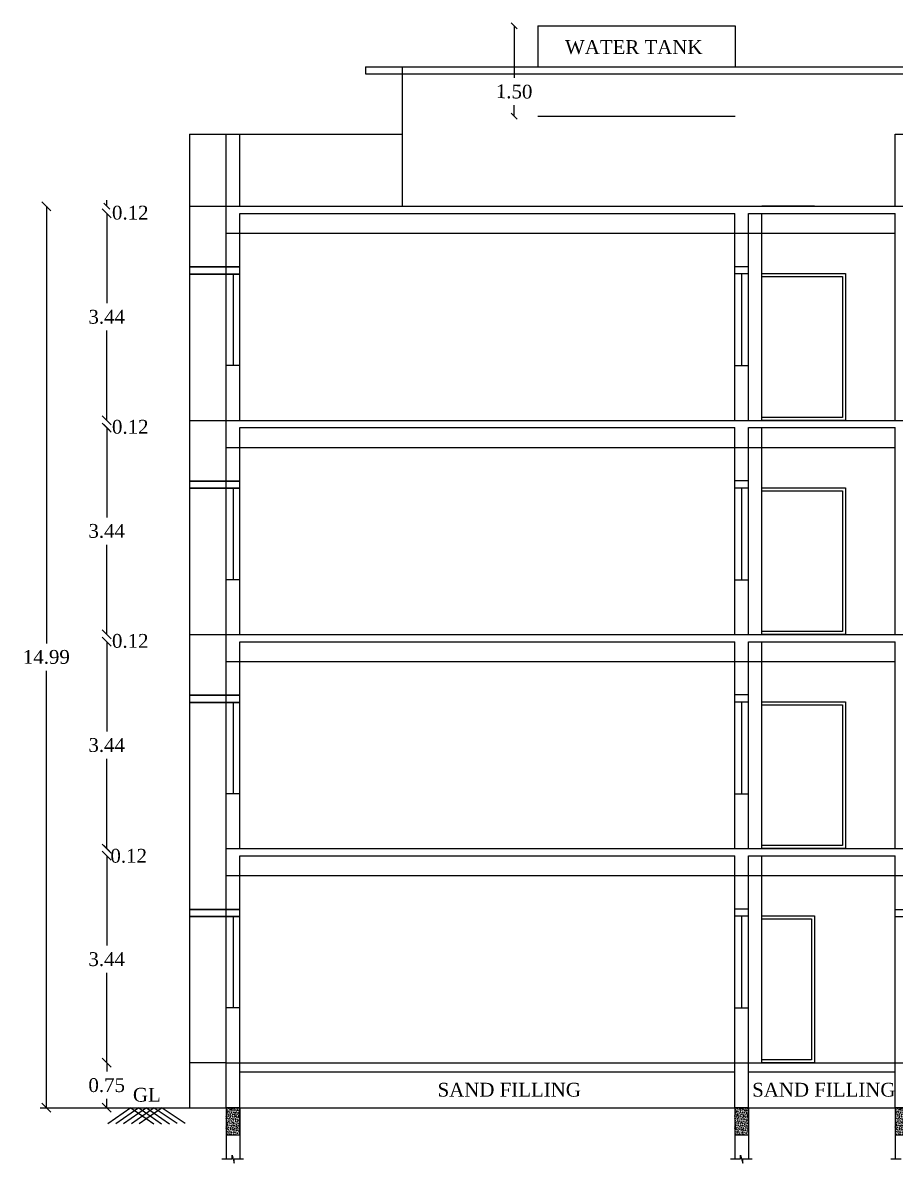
# Model space of a CAD drawing. Header units: metres. Extents: x -53 to 471, y -924 to -843.
# Drawn here: x 388.45 to 402.96, y -885.17 to -866.21 of the extents above; entities that cross this region are included whole.
import ezdxf

# ---------------------------------------------------------------- set-up
doc = ezdxf.new("R2010")
doc.units = ezdxf.units.M
doc.header["$MEASUREMENT"] = 0
doc.header["$PDMODE"] = 3
doc.layers.get('DEFPOINTS').update_dxf_attribs({"lineweight": 5})
for name, color, linetype in [('BLK_1_FLR_0_REGULAR_ROOM_1', 117, 'Continuous'), ('BLK_1_FLR_1_REGULAR_ROOM_1', 3, 'Continuous'), ('BLK_1_HT_OF_BLDG', 5, 'Continuous'), ('BLK_1_PLINTH_HEIGHT', 7, 'Continuous'), ('BLK_1_ROOF_WATER_TANK_HT', 235, 'Continuous')]:
    doc.layers.add(name, color=color, linetype=linetype)
doc.styles.add('Isa-', font='times.ttf')
doc.styles.add('STYLE2', font='times.ttf')
doc.dimstyles.new('Copy of ISO-25', dxfattribs={"dimscale": 0, "dimtxt": 0.23, "dimasz": 0.1, "dimexe": 1.25, "dimexo": 0.625, "dimgap": 0.11, "dimtad": 0, "dimtih": 1, "dimtoh": 1, "dimzin": 1, "dimdsep": 46, "dimtxsty": 'STYLE2', "dimblk": 'OBLIQUE', "dimcen": 0, "dimse1": 1, "dimse2": 1, "dimclrd": 1, "dimclrt": 3, "dimadec": 0, "dimazin": 2, "dimtfac": 1, "dimtix": 1, "dimtofl": 0, "dimtmove": 0, "dimatfit": 3, "dimfxl": 0, "dimtolj": 1, "dimarcsym": 0})
doc.dimstyles.new('ISO-25', dxfattribs={"dimscale": 0, "dimtxt": 0.23, "dimasz": 0.15, "dimexe": 1.25, "dimexo": 0.625, "dimgap": 0.11, "dimtad": 0, "dimtih": 1, "dimtoh": 1, "dimzin": 1, "dimdsep": 46, "dimtxsty": 'STYLE2', "dimblk": 'OBLIQUE', "dimcen": 0, "dimse1": 1, "dimse2": 1, "dimclrd": 1, "dimclrt": 3, "dimadec": 0, "dimazin": 2, "dimtfac": 1, "dimtix": 1, "dimtofl": 0, "dimtmove": 0, "dimatfit": 3, "dimfxl": 0, "dimtolj": 1, "dimarcsym": 0})

# ---------------------------------------------------------------- blocks, each defined once
blk = doc.blocks.new('_Oblique')
at = {"color": 0, "linetype": 'ByBlock', "lineweight": -2}
blk.add_line((-0.5, -0.5), (0.5, 0.5), dxfattribs=at)
blk = doc.blocks.new('*D241')
at = {"layer": 'BLK_1_PLINTH_HEIGHT', "color": 7, "lineweight": -2}
for p, q in [((389.845, -883.497), (389.845, -883.645)), ((389.845, -884.247), (389.845, -884.099))]:
    blk.add_line(p, q, dxfattribs=at)
at = {"layer": 'DEFPOINTS', "color": 0}
for p in [(389.845, -883.497), (391.832, -883.497), (391.832, -884.247)]:
    blk.add_point(p, dxfattribs=at)
at = {"layer": 'BLK_1_PLINTH_HEIGHT', "color": 7, "lineweight": -2, "xscale": 0.15, "yscale": 0.15, "zscale": 0.15}
for p, rotation in [((389.845, -883.497), 90), ((389.845, -884.247), 270)]:
    blk.add_blockref('_Oblique', p, dxfattribs=dict(at, rotation=rotation))
at = {"layer": 'BLK_1_PLINTH_HEIGHT', "color": 7, "insert": (389.845, -883.872), "char_height": 0.23, "attachment_point": 5, "style": 'STYLE2'}
blk.add_mtext('\\A1;0.75', dxfattribs=at)
blk = doc.blocks.new('*D505')
at = {"layer": 'BLK_1_FLR_0_REGULAR_ROOM_1', "color": 3, "lineweight": -2}
for p, q in [((389.845, -880.057), (389.845, -881.55)), ((389.845, -883.497), (389.845, -882.004))]:
    blk.add_line(p, q, dxfattribs=at)
at = {"layer": 'DEFPOINTS', "color": 0}
for p in [(389.845, -880.057), (392.062, -880.057), (391.832, -883.497)]:
    blk.add_point(p, dxfattribs=at)
at = {"layer": 'BLK_1_FLR_0_REGULAR_ROOM_1', "color": 3, "lineweight": -2, "xscale": 0.15, "yscale": 0.15, "zscale": 0.15}
for p, rotation in [((389.845, -880.057), 90), ((389.845, -883.497), 270)]:
    blk.add_blockref('_Oblique', p, dxfattribs=dict(at, rotation=rotation))
at = {"layer": 'BLK_1_FLR_0_REGULAR_ROOM_1', "color": 3, "insert": (389.845, -881.777), "char_height": 0.23, "attachment_point": 5, "style": 'STYLE2'}
blk.add_mtext('\\A1;3.44', dxfattribs=at)
blk = doc.blocks.new('*D242')
at = {"layer": 'BLK_1_FLR_1_REGULAR_ROOM_1', "color": 3, "lineweight": -2}
for p, q in [((389.845, -876.497), (389.845, -877.99)), ((389.845, -879.937), (389.845, -878.444))]:
    blk.add_line(p, q, dxfattribs=at)
at = {"layer": 'DEFPOINTS', "color": 0}
for p in [(389.845, -876.497), (392.062, -876.497), (391.832, -879.937)]:
    blk.add_point(p, dxfattribs=at)
at = {"layer": 'BLK_1_FLR_1_REGULAR_ROOM_1', "color": 3, "lineweight": -2, "xscale": 0.15, "yscale": 0.15, "zscale": 0.15}
for p, rotation in [((389.845, -876.497), 90), ((389.845, -879.937), 270)]:
    blk.add_blockref('_Oblique', p, dxfattribs=dict(at, rotation=rotation))
at = {"layer": 'BLK_1_FLR_1_REGULAR_ROOM_1', "color": 3, "insert": (389.845, -878.217), "char_height": 0.23, "attachment_point": 5, "style": 'STYLE2'}
blk.add_mtext('\\A1;3.44', dxfattribs=at)
blk = doc.blocks.new('*D506')
at = {"color": 1, "lineweight": -2}
for p, q in [((389.845, -879.937), (389.845, -879.837)), ((389.845, -880.057), (389.845, -880.157))]:
    blk.add_line(p, q, dxfattribs=at)
at = {"layer": 'DEFPOINTS', "color": 0}
for p in [(389.845, -879.937), (392.062, -879.937), (392.062, -880.057)]:
    blk.add_point(p, dxfattribs=at)
at = {"color": 1, "lineweight": -2, "xscale": 0.1, "yscale": 0.1, "zscale": 0.1}
for p, rotation in [((389.845, -879.937), 270), ((389.845, -880.057), 90)]:
    blk.add_blockref('_Oblique', p, dxfattribs=dict(at, rotation=rotation))
at = {"color": 3, "lineweight": -3, "insert": (390.211, -880.059), "char_height": 0.23, "attachment_point": 5, "style": 'STYLE2'}
blk.add_mtext('\\A1;0.12', dxfattribs=at)
blk = doc.blocks.new('*D507')
at = {"color": 1, "lineweight": -2}
for p, q in [((389.845, -876.377), (389.845, -876.277)), ((389.845, -876.497), (389.845, -876.597))]:
    blk.add_line(p, q, dxfattribs=at)
at = {"layer": 'DEFPOINTS', "color": 0}
for p in [(389.845, -876.377), (392.062, -876.377), (392.062, -876.497)]:
    blk.add_point(p, dxfattribs=at)
at = {"color": 1, "lineweight": -2, "xscale": 0.1, "yscale": 0.1, "zscale": 0.1}
for p, rotation in [((389.845, -876.377), 270), ((389.845, -876.497), 90)]:
    blk.add_blockref('_Oblique', p, dxfattribs=dict(at, rotation=rotation))
at = {"color": 3, "lineweight": -3, "insert": (390.237, -876.486), "char_height": 0.23, "attachment_point": 5, "style": 'STYLE2'}
blk.add_mtext('\\A1;0.12', dxfattribs=at)
blk = doc.blocks.new('*D752')
at = {"layer": 'BLK_1_FLR_0_REGULAR_ROOM_1', "color": 3, "lineweight": -2}
for p, q in [((389.845, -872.937), (389.845, -874.43)), ((389.845, -876.377), (389.845, -874.884))]:
    blk.add_line(p, q, dxfattribs=at)
at = {"layer": 'DEFPOINTS', "color": 0}
for p in [(389.845, -872.937), (392.062, -872.937), (391.832, -876.377)]:
    blk.add_point(p, dxfattribs=at)
at = {"layer": 'BLK_1_FLR_0_REGULAR_ROOM_1', "color": 3, "lineweight": -2, "xscale": 0.15, "yscale": 0.15, "zscale": 0.15}
for p, rotation in [((389.845, -872.937), 90), ((389.845, -876.377), 270)]:
    blk.add_blockref('_Oblique', p, dxfattribs=dict(at, rotation=rotation))
at = {"layer": 'BLK_1_FLR_0_REGULAR_ROOM_1', "color": 3, "insert": (389.845, -874.657), "char_height": 0.23, "attachment_point": 5, "style": 'STYLE2'}
blk.add_mtext('\\A1;3.44', dxfattribs=at)
blk = doc.blocks.new('*D753')
at = {"color": 1, "lineweight": -2}
for p, q in [((389.845, -872.817), (389.845, -872.717)), ((389.845, -872.937), (389.845, -873.037))]:
    blk.add_line(p, q, dxfattribs=at)
at = {"layer": 'DEFPOINTS', "color": 0}
for p in [(389.845, -872.817), (392.062, -872.817), (392.062, -872.937)]:
    blk.add_point(p, dxfattribs=at)
at = {"color": 1, "lineweight": -2, "xscale": 0.1, "yscale": 0.1, "zscale": 0.1}
for p, rotation in [((389.845, -872.817), 270), ((389.845, -872.937), 90)]:
    blk.add_blockref('_Oblique', p, dxfattribs=dict(at, rotation=rotation))
at = {"color": 3, "lineweight": -3, "insert": (390.237, -872.926), "char_height": 0.23, "attachment_point": 5, "style": 'STYLE2'}
blk.add_mtext('\\A1;0.12', dxfattribs=at)
blk = doc.blocks.new('*D754')
at = {"layer": 'BLK_1_FLR_0_REGULAR_ROOM_1', "color": 3, "lineweight": -2}
for p, q in [((389.845, -869.377), (389.845, -870.87)), ((389.845, -872.817), (389.845, -871.324))]:
    blk.add_line(p, q, dxfattribs=at)
at = {"layer": 'DEFPOINTS', "color": 0}
for p in [(389.845, -869.377), (392.062, -869.377), (391.832, -872.817)]:
    blk.add_point(p, dxfattribs=at)
at = {"layer": 'BLK_1_FLR_0_REGULAR_ROOM_1', "color": 3, "lineweight": -2, "xscale": 0.15, "yscale": 0.15, "zscale": 0.15}
for p, rotation in [((389.845, -869.377), 90), ((389.845, -872.817), 270)]:
    blk.add_blockref('_Oblique', p, dxfattribs=dict(at, rotation=rotation))
at = {"layer": 'BLK_1_FLR_0_REGULAR_ROOM_1', "color": 3, "insert": (389.845, -871.097), "char_height": 0.23, "attachment_point": 5, "style": 'STYLE2'}
blk.add_mtext('\\A1;3.44', dxfattribs=at)
blk = doc.blocks.new('*D755')
at = {"color": 1, "lineweight": -2}
for p, q in [((389.845, -869.257), (389.845, -869.157)), ((389.845, -869.377), (389.845, -869.477))]:
    blk.add_line(p, q, dxfattribs=at)
at = {"layer": 'DEFPOINTS', "color": 0}
for p in [(389.845, -869.257), (392.062, -869.257), (392.062, -869.377)]:
    blk.add_point(p, dxfattribs=at)
at = {"color": 1, "lineweight": -2, "xscale": 0.1, "yscale": 0.1, "zscale": 0.1}
for p, rotation in [((389.845, -869.257), 270), ((389.845, -869.377), 90)]:
    blk.add_blockref('_Oblique', p, dxfattribs=dict(at, rotation=rotation))
at = {"color": 3, "lineweight": -3, "insert": (390.237, -869.366), "char_height": 0.23, "attachment_point": 5, "style": 'STYLE2'}
blk.add_mtext('\\A1;0.12', dxfattribs=at)
blk = doc.blocks.new('*D756')
at = {"layer": 'BLK_1_HT_OF_BLDG', "color": 5, "lineweight": -2}
for p, q in [((388.841, -869.257), (388.841, -876.525)), ((388.841, -884.247), (388.841, -876.979))]:
    blk.add_line(p, q, dxfattribs=at)
at = {"layer": 'DEFPOINTS', "color": 0}
for p in [(391.222, -869.257), (388.841, -884.247), (391.222, -884.247)]:
    blk.add_point(p, dxfattribs=at)
at = {"layer": 'BLK_1_HT_OF_BLDG', "color": 5, "lineweight": -2, "xscale": 0.15, "yscale": 0.15, "zscale": 0.15}
for p, rotation in [((388.841, -869.257), 90), ((388.841, -884.247), 270)]:
    blk.add_blockref('_Oblique', p, dxfattribs=dict(at, rotation=rotation))
at = {"layer": 'BLK_1_HT_OF_BLDG', "color": 5, "insert": (388.841, -876.752), "char_height": 0.23, "attachment_point": 5, "style": 'STYLE2'}
blk.add_mtext('\\A1;14.99', dxfattribs=at)
blk = doc.blocks.new('*D860')
at = {"layer": 'BLK_1_ROOF_WATER_TANK_HT', "color": 1, "lineweight": -2}
for p, q in [((396.623, -866.257), (396.623, -867.124)), ((396.623, -867.757), (396.623, -867.579))]:
    blk.add_line(p, q, dxfattribs=at)
at = {"layer": 'DEFPOINTS', "color": 0}
for p in [(397.017, -866.257), (396.623, -867.757), (397.017, -867.757)]:
    blk.add_point(p, dxfattribs=at)
at = {"layer": 'BLK_1_ROOF_WATER_TANK_HT', "color": 1, "lineweight": -2, "xscale": 0.1, "yscale": 0.1, "zscale": 0.1}
for p, rotation in [((396.623, -866.257), 90), ((396.623, -867.757), 270)]:
    blk.add_blockref('_Oblique', p, dxfattribs=dict(at, rotation=rotation))
at = {"layer": 'BLK_1_ROOF_WATER_TANK_HT', "color": 3, "lineweight": -3, "insert": (396.623, -867.351), "char_height": 0.23, "attachment_point": 5, "rotation": 359, "style": 'STYLE2'}
blk.add_mtext('\\A1;1.50', dxfattribs=at)

msp = doc.modelspace()

# ---------------------------------------------------------------- hatches: boundary and pattern name
at = {"lineweight": -3}
h = msp.add_hatch(dxfattribs=at)
h.set_pattern_fill('AR-CONC', scale=0.005, style=0)
h.set_pattern_definition([(50, (-9255.48468, -955.316533), (0.03586300913, -0.00313760675), [0.00375, -0.04125]), (355, (-9255.48468, -955.316533), (-0.00693756668, 0.03760960669), [0.003, -0.033]), (100.4514, (-9255.48169, -955.316794), (0.02892546909, 0.0344719771), [0.0031870095, -0.0350571056]), (46.1842, (-9255.48468, -955.306533), (0.05336205243, -0.00827595072), [0.005625, -0.061875]), (96.6356, (-9255.480233, -955.30722), (0.04673313528, 0.04870589355), [0.0047805144, -0.05258565]), (351.1842, (-9255.48468, -955.30653), (0.04673309726, 0.04870593005), [0.0045, -0.0495]), (21, (-9255.47968, -955.309033), (0.02984535261, -0.02013094453), [0.00375, -0.04125]), (326, (-9255.47968, -955.309033), (0.0121657666, 0.03625750225), [0.003, -0.033]), (71.4514, (-9255.477193, -955.31071), (0.04201113143, 0.01612652484), [0.0031870095, -0.0350571056]), (37.5, (-9255.48468, -955.316533), (0.000607992766, 0.016644692692), [0, -0.0326, 0, -0.0335, 0, -0.033125]), (7.5, (-9255.48468, -955.316533), (0.013153476872, 0.019720585594), [0, -0.0191, 0, -0.03185, 0, -0.012625]), (327.5, (-9255.49583, -955.316533), (0.026691121809, -0.001127743587), [0, -0.0125, 0, -0.039, 0, -0.05175]), (317.5, (-9255.50083, -955.316533), (0.029159308467, 0.005005249117), [0, -0.01625, 0, -0.0259, 0, -0.03675])])
h.paths.add_polyline_path([(391.83195, -884.69712), (392.06195, -884.69712), (392.06195, -884.24712), (391.83195, -884.24712)])
h = msp.add_hatch(dxfattribs=at)
h.set_pattern_fill('AR-CONC', scale=0.005, style=0)
h.set_pattern_definition([(50, (-9247.02468, -955.316533), (0.03586300913, -0.00313760675), [0.00375, -0.04125]), (355, (-9247.02468, -955.316533), (-0.00693756668, 0.03760960669), [0.003, -0.033]), (100.4514, (-9247.02169, -955.316794), (0.02892546909, 0.0344719771), [0.0031870095, -0.0350571056]), (46.1842, (-9247.02468, -955.306533), (0.05336205243, -0.00827595072), [0.005625, -0.061875]), (96.6356, (-9247.020233, -955.30722), (0.04673313528, 0.04870589355), [0.0047805144, -0.05258565]), (351.1842, (-9247.02468, -955.30653), (0.04673309726, 0.04870593005), [0.0045, -0.0495]), (21, (-9247.01968, -955.309033), (0.02984535261, -0.02013094453), [0.00375, -0.04125]), (326, (-9247.01968, -955.309033), (0.0121657666, 0.03625750225), [0.003, -0.033]), (71.4514, (-9247.017193, -955.31071), (0.04201113143, 0.01612652484), [0.0031870095, -0.0350571056]), (37.5, (-9247.02468, -955.316533), (0.000607992766, 0.016644692692), [0, -0.0326, 0, -0.0335, 0, -0.033125]), (7.5, (-9247.02468, -955.316533), (0.013153476872, 0.019720585594), [0, -0.0191, 0, -0.03185, 0, -0.012625]), (327.5, (-9247.03583, -955.316533), (0.026691121809, -0.001127743587), [0, -0.0125, 0, -0.039, 0, -0.05175]), (317.5, (-9247.04083, -955.316533), (0.029159308467, 0.005005249117), [0, -0.01625, 0, -0.0259, 0, -0.03675])])
h.paths.add_polyline_path([(400.29195, -884.69712), (400.52195, -884.69712), (400.52195, -884.24712), (400.29195, -884.24712)])
h = msp.add_hatch(dxfattribs=at)
h.set_pattern_fill('AR-CONC', scale=0.005, style=0)
h.set_pattern_definition([(50, (-9244.35468, -955.316533), (0.03586300913, -0.00313760675), [0.00375, -0.04125]), (355, (-9244.35468, -955.316533), (-0.00693756668, 0.03760960669), [0.003, -0.033]), (100.4514, (-9244.35169, -955.316794), (0.02892546909, 0.0344719771), [0.0031870095, -0.0350571056]), (46.1842, (-9244.35468, -955.306533), (0.05336205243, -0.00827595072), [0.005625, -0.061875]), (96.6356, (-9244.350233, -955.30722), (0.04673313528, 0.04870589355), [0.0047805144, -0.05258565]), (351.1842, (-9244.35468, -955.30653), (0.04673309726, 0.04870593005), [0.0045, -0.0495]), (21, (-9244.34968, -955.309033), (0.02984535261, -0.02013094453), [0.00375, -0.04125]), (326, (-9244.34968, -955.309033), (0.0121657666, 0.03625750225), [0.003, -0.033]), (71.4514, (-9244.347193, -955.31071), (0.04201113143, 0.01612652484), [0.0031870095, -0.0350571056]), (37.5, (-9244.35468, -955.316533), (0.000607992766, 0.016644692692), [0, -0.0326, 0, -0.0335, 0, -0.033125]), (7.5, (-9244.35468, -955.316533), (0.013153476872, 0.019720585594), [0, -0.0191, 0, -0.03185, 0, -0.012625]), (327.5, (-9244.36583, -955.316533), (0.026691121809, -0.001127743587), [0, -0.0125, 0, -0.039, 0, -0.05175]), (317.5, (-9244.37083, -955.316533), (0.029159308467, 0.005005249117), [0, -0.01625, 0, -0.0259, 0, -0.03675])])
h.paths.add_polyline_path([(402.96195, -884.69712), (403.19195, -884.69712), (403.19195, -884.24712), (402.96195, -884.24712)])

# ---------------------------------------------------------------- linework, layer by layer
for p, q in [((397.01695, -866.25712), (400.29695, -866.25712)), ((394.15195, -866.93712), (403.19195, -866.93712)), ((394.15195, -866.93712), (394.15195, -867.05712)), ((394.15195, -867.05712), (403.19195, -867.05712)), ((394.76195, -866.93712), (394.76195, -869.25712)), ((397.01695, -867.75712), (400.29695, -867.75712))]:
    msp.add_line(p, q)
at = {"color": 41}
for p, q in [((397.01695, -866.25712), (397.01695, -866.93712)), ((400.29695, -866.25712), (400.29695, -866.93712))]:
    msp.add_line(p, q, dxfattribs=at)
at = {"color": 3, "lineweight": -3}
for p, q in [((391.22195, -868.05712), (391.22195, -884.24712)), ((391.22195, -870.26712), (392.06195, -870.26712)), ((400.29195, -870.25712), (400.52195, -870.25712)), ((391.22195, -870.38712), (392.06195, -870.38712)), ((400.29195, -870.37712), (400.52195, -870.37712)), ((391.22195, -873.82712), (392.06195, -873.82712)), ((400.29195, -873.81712), (400.52195, -873.81712)), ((391.22195, -873.94712), (392.06195, -873.94712)), ((400.29195, -873.93712), (400.52195, -873.93712)), ((391.22195, -877.38712), (392.06195, -877.38712)), ((400.29195, -877.37712), (400.52195, -877.37712)), ((391.22195, -877.50712), (392.06195, -877.50712)), ((400.29195, -877.49712), (400.52195, -877.49712)), ((391.22195, -880.94712), (392.06195, -880.94712)), ((391.22195, -881.06712), (392.06195, -881.06712)), ((400.29195, -880.93712), (400.52195, -880.93712)), ((400.29195, -881.05712), (400.52195, -881.05712)), ((402.96195, -880.94712), (403.19195, -880.94712)), ((402.96195, -881.06712), (403.19195, -881.06712))]:
    msp.add_line(p, q, dxfattribs=at)
at = {"lineweight": -3}
for p, q in [((391.22195, -868.05712), (394.76195, -868.05712)), ((391.83195, -884.24712), (391.83195, -868.05712)), ((392.06195, -869.25712), (392.06195, -868.05712)), ((402.96195, -868.05712), (411.05195, -868.05712)), ((402.96195, -869.25712), (402.96195, -868.05712)), ((391.22195, -869.25712), (445.12195, -869.25712)), ((392.06195, -872.81712), (392.06195, -869.37712)), ((392.06195, -869.37712), (400.29195, -869.37712)), ((400.29195, -872.81712), (400.29195, -869.37712)), ((400.52195, -872.81712), (400.52195, -869.37712)), ((400.52195, -869.37712), (402.96195, -869.37712)), ((400.74195, -872.81712), (400.74195, -869.37712)), ((402.96195, -872.81712), (402.96195, -869.37712)), ((391.83195, -869.70712), (392.06195, -869.70712)), ((392.06195, -869.70712), (400.29195, -869.70712)), ((400.29195, -869.70712), (400.52195, -869.70712)), ((400.52195, -869.70712), (402.96195, -869.70712)), ((391.22195, -870.26712), (391.22195, -870.38712)), ((391.83195, -870.26712), (391.22195, -870.26712)), ((391.83195, -870.38712), (391.22195, -870.38712)), ((391.22195, -872.81712), (445.12195, -872.81712)), ((391.83195, -872.81712), (444.51195, -872.81712)), ((392.06195, -876.37712), (392.06195, -872.93712)), ((392.06195, -872.93712), (400.29195, -872.93712)), ((392.06195, -872.93712), (400.29195, -872.93712)), ((400.29195, -876.37712), (400.29195, -872.93712)), ((400.52195, -876.37712), (400.52195, -872.93712)), ((400.52195, -872.93712), (402.96195, -872.93712)), ((400.52195, -872.93712), (402.96195, -872.93712)), ((400.74195, -876.37712), (400.74195, -872.93712)), ((402.96195, -876.37712), (402.96195, -872.93712)), ((391.83195, -873.26712), (392.06195, -873.26712)), ((392.06195, -873.26712), (400.29195, -873.26712)), ((400.29195, -873.26712), (400.52195, -873.26712)), ((400.52195, -873.26712), (402.96195, -873.26712)), ((391.22195, -873.82712), (391.22195, -873.94712)), ((391.83195, -873.82712), (391.22195, -873.82712)), ((391.83195, -873.94712), (391.22195, -873.94712)), ((391.22195, -876.37712), (445.12195, -876.37712)), ((391.83195, -876.37712), (444.51195, -876.37712)), ((392.06195, -879.93712), (392.06195, -876.49712)), ((392.06195, -876.49712), (400.29195, -876.49712)), ((392.06195, -876.49712), (400.29195, -876.49712)), ((400.29195, -879.93712), (400.29195, -876.49712)), ((400.52195, -879.93712), (400.52195, -876.49712)), ((400.52195, -876.49712), (402.96195, -876.49712)), ((400.52195, -876.49712), (402.96195, -876.49712)), ((400.74195, -879.93712), (400.74195, -876.49712)), ((402.96195, -879.93712), (402.96195, -876.49712)), ((391.83195, -876.82712), (392.06195, -876.82712)), ((392.06195, -876.82712), (400.29195, -876.82712)), ((400.29195, -876.82712), (400.52195, -876.82712)), ((400.52195, -876.82712), (402.96195, -876.82712)), ((391.22195, -877.38712), (391.22195, -877.50712)), ((391.83195, -877.38712), (391.22195, -877.38712)), ((391.83195, -877.50712), (391.22195, -877.50712)), ((391.83195, -879.93712), (444.51195, -879.93712)), ((392.06195, -880.05712), (400.29195, -880.05712)), ((392.06195, -884.24712), (392.06195, -880.05712)), ((400.29195, -884.24712), (400.29195, -880.05712)), ((400.52195, -880.05712), (402.96195, -880.05712)), ((400.52195, -884.24712), (400.52195, -880.05712)), ((400.74195, -883.49712), (400.74195, -880.05712)), ((402.96195, -884.24712), (402.96195, -880.05712)), ((391.83195, -880.38712), (392.06195, -880.38712)), ((392.06195, -880.38712), (400.29195, -880.38712)), ((400.29195, -880.38712), (400.52195, -880.38712)), ((400.52195, -880.38712), (402.96195, -880.38712)), ((402.96195, -880.38712), (403.19195, -880.38712)), ((391.22195, -880.94712), (391.22195, -881.06712)), ((391.83195, -880.94712), (391.22195, -880.94712)), ((391.83195, -881.06712), (391.22195, -881.06712)), ((391.83195, -883.49712), (391.22195, -883.49712)), ((391.83195, -883.49712), (444.51195, -883.49712)), ((392.06195, -883.64712), (400.29195, -883.64712)), ((400.52195, -883.64712), (402.96195, -883.64712)), ((388.73743, -884.24712), (448.8122, -884.24712))]:
    msp.add_line(p, q, dxfattribs=at)
at = {"color": 4, "lineweight": -3}
for p, q in [((392.06195, -870.26712), (391.83195, -870.26712)), ((392.06195, -870.38712), (391.83195, -870.38712)), ((391.94695, -870.38712), (391.94695, -871.90712)), ((400.40695, -870.37712), (400.40695, -871.90712)), ((392.06195, -871.90712), (391.83195, -871.90712)), ((400.29195, -871.90712), (400.52195, -871.90712)), ((392.06195, -873.82712), (391.83195, -873.82712)), ((392.06195, -873.94712), (391.83195, -873.94712)), ((391.94695, -873.94712), (391.94695, -875.46712)), ((400.40695, -873.93712), (400.40695, -875.46712)), ((392.06195, -875.46712), (391.83195, -875.46712)), ((400.29195, -875.46712), (400.52195, -875.46712)), ((392.06195, -877.38712), (391.83195, -877.38712)), ((392.06195, -877.50712), (391.83195, -877.50712)), ((391.94695, -877.50712), (391.94695, -879.02712)), ((400.40695, -877.49712), (400.40695, -879.02712)), ((392.06195, -879.02712), (391.83195, -879.02712)), ((400.29195, -879.02712), (400.52195, -879.02712)), ((392.06195, -880.94712), (391.83195, -880.94712)), ((392.06195, -881.06712), (391.83195, -881.06712)), ((391.94695, -881.06712), (391.94695, -882.58712)), ((400.40695, -881.05712), (400.40695, -882.58712)), ((392.06195, -882.58712), (391.83195, -882.58712)), ((400.29195, -882.58712), (400.52195, -882.58712))]:
    msp.add_line(p, q, dxfattribs=at)
at = {"color": 201, "lineweight": -3}
for p, q in [((390.24745, -884.24712), (389.86557, -884.51122)), ((390.37727, -884.24712), (389.9954, -884.51122)), ((390.50709, -884.24712), (390.12522, -884.51122)), ((390.24745, -884.24712), (390.62932, -884.51122)), ((390.63691, -884.24712), (390.25504, -884.51122)), ((390.37727, -884.24712), (390.75914, -884.51122)), ((390.76673, -884.24712), (390.38486, -884.51122)), ((390.50709, -884.24712), (390.88896, -884.51122)), ((390.63691, -884.24712), (391.01878, -884.50122)), ((390.76673, -884.24712), (391.14861, -884.50122))]:
    msp.add_line(p, q, dxfattribs=at)
at = {"color": 7, "lineweight": -3}
for p, q in [((391.83195, -884.24712), (391.83195, -885.09794)), ((392.06195, -884.24712), (392.06195, -885.09794)), ((400.29195, -884.24712), (400.29195, -885.09794)), ((400.52195, -884.24712), (400.52195, -885.09794)), ((402.96195, -884.24712), (402.96195, -885.09794)), ((391.92981, -885.09794), (391.92981, -885.03488)), ((391.92981, -885.03488), (391.9682, -885.16765)), ((400.38981, -885.09794), (400.38981, -885.03488)), ((400.38981, -885.03488), (400.4282, -885.16765)), ((391.76117, -885.09794), (391.92981, -885.09794)), ((391.9682, -885.16765), (391.9682, -885.09794)), ((391.9682, -885.09794), (392.12029, -885.09794)), ((400.22117, -885.09794), (400.38981, -885.09794)), ((400.4282, -885.16765), (400.4282, -885.09794)), ((400.4282, -885.09794), (400.58029, -885.09794)), ((402.89117, -885.09794), (403.05981, -885.09794))]:
    msp.add_line(p, q, dxfattribs=at)
at = {"lineweight": -3}
for points in [[(401.61734, -869.25712), (400.74195, -869.25712)], [(400.74195, -870.37712), (402.13734, -870.37712), (402.13734, -872.81712), (400.74195, -872.81712)], [(400.74195, -870.42712), (402.08734, -870.42712), (402.08734, -872.76712), (400.74195, -872.76712)], [(401.61734, -872.81712), (400.74195, -872.81712)], [(400.74195, -873.93712), (402.13734, -873.93712), (402.13734, -876.37712), (400.74195, -876.37712)], [(400.74195, -873.98712), (402.08734, -873.98712), (402.08734, -876.32712), (400.74195, -876.32712)], [(401.61734, -876.37712), (400.74195, -876.37712)], [(400.74195, -877.49712), (402.13734, -877.49712), (402.13734, -879.93712), (400.74195, -879.93712)], [(400.74195, -877.54712), (402.08734, -877.54712), (402.08734, -879.88712), (400.74195, -879.88712)], [(400.74195, -881.05712), (401.61734, -881.05712), (401.61734, -883.49712), (400.74195, -883.49712)], [(400.74195, -881.10712), (401.56734, -881.10712), (401.56734, -883.44712), (400.74195, -883.44712)]]:
    msp.add_lwpolyline(points, dxfattribs=at)
at = {"color": 7, "lineweight": -3}
for points in [[(391.83195, -884.69712), (392.06195, -884.69712), (392.06195, -884.24712), (391.83195, -884.24712)], [(400.29195, -884.69712), (400.52195, -884.69712), (400.52195, -884.24712), (400.29195, -884.24712)], [(402.96195, -884.69712), (403.19195, -884.69712), (403.19195, -884.24712), (402.96195, -884.24712)]]:
    msp.add_lwpolyline(points, close=True, dxfattribs=at)

# ---------------------------------------------------------------- texts
at = {"color": 6, "style": 'Isa-'}
msp.add_text('WATER TANK', height=0.23, dxfattribs=at).set_placement((397.46924, -866.72526))
at = {"color": 6, "lineweight": -3, "style": 'Isa-'}
msp.add_text('GL', height=0.23, dxfattribs=at).set_placement((390.28132, -884.14488))
at = {"color": 42, "lineweight": -3, "style": 'Isa-'}
for p in [(395.34929, -884.06112), (400.58291, -884.06112)]:
    msp.add_text('SAND FILLING', height=0.23, dxfattribs=at).set_placement(p)

# ---------------------------------------------------------------- dimensions: what is measured, and where the dimension line sits
at = {"color": 3, "lineweight": -3}
for base, p1, p2, picture, middle in [((389.84507, -869.25712), (392.06195, -869.37712), (392.06195, -869.25712), '*D755', (390.23692, -869.36563)), ((389.84507, -872.81712), (392.06195, -872.93712), (392.06195, -872.81712), '*D753', (390.23692, -872.92563)), ((389.84507, -876.37712), (392.06195, -876.49712), (392.06195, -876.37712), '*D507', (390.23692, -876.48563)), ((389.84507, -879.93712), (392.06195, -880.05712), (392.06195, -879.93712), '*D506', (390.21058, -880.0593))]:
    dim = msp.add_linear_dim(base=base, p1=p1, p2=p2, angle=90, dimstyle='Copy of ISO-25', override={"dimscale": 1, "dimtmove": 2}, dxfattribs=at)
    dim.commit()
    dim.dimension.update_dxf_attribs({"geometry": picture, "text_midpoint": middle, "dimtype": 160})
at = {"layer": 'BLK_1_FLR_0_REGULAR_ROOM_1', "color": 3}
for base, p1, p2, picture, middle in [((389.84507, -869.37712), (391.83195, -872.81712), (392.06195, -869.37712), '*D754', (389.84507, -871.09712)), ((389.84507, -872.93712), (391.83195, -876.37712), (392.06195, -872.93712), '*D752', (389.84507, -874.65712)), ((389.84507, -880.05712), (391.83195, -883.49712), (392.06195, -880.05712), '*D505', (389.84507, -881.77712))]:
    dim = msp.add_linear_dim(base=base, p1=p1, p2=p2, angle=90, dimstyle='ISO-25', override={"dimscale": 1, "dimclrd": 3, "dimfxl": 3, "dimfxlon": 1, "dimarcsym": 1}, dxfattribs=at)
    dim.commit()
    dim.dimension.update_dxf_attribs({"geometry": picture, "text_midpoint": middle})
at = {"layer": 'BLK_1_FLR_1_REGULAR_ROOM_1', "color": 3}
dim = msp.add_linear_dim(base=(389.84507, -876.49712), p1=(391.83195, -879.93712), p2=(392.06195, -876.49712), angle=90, dimstyle='ISO-25', override={"dimscale": 1, "dimclrd": 3, "dimfxl": 3, "dimfxlon": 1, "dimarcsym": 1}, dxfattribs=at)
dim.commit()
dim.dimension.update_dxf_attribs({"geometry": '*D242', "text_midpoint": (389.84507, -878.21712)})
at = {"layer": 'BLK_1_HT_OF_BLDG', "color": 2}
dim = msp.add_linear_dim(base=(388.84117, -884.24712), p1=(391.22195, -869.25712), p2=(391.22195, -884.24712), angle=90, dimstyle='ISO-25', override={"dimscale": 1, "dimclrd": 5, "dimclrt": 5, "dimfxl": 3, "dimfxlon": 1, "dimarcsym": 1}, dxfattribs=at)
dim.commit()
dim.dimension.update_dxf_attribs({"geometry": '*D756', "text_midpoint": (388.84117, -876.75212)})
at = {"layer": 'BLK_1_PLINTH_HEIGHT', "color": 2}
dim = msp.add_linear_dim(base=(389.84507, -883.49712), p1=(391.83195, -884.24712), p2=(391.83195, -883.49712), angle=90, dimstyle='ISO-25', override={"dimscale": 1, "dimclrd": 7, "dimclrt": 7, "dimfxl": 3, "dimfxlon": 1, "dimarcsym": 1}, dxfattribs=at)
dim.commit()
dim.dimension.update_dxf_attribs({"geometry": '*D241', "text_midpoint": (389.84507, -883.87212)})
at = {"layer": 'BLK_1_ROOF_WATER_TANK_HT', "color": 5, "lineweight": -3}
dim = msp.add_linear_dim(base=(396.62273, -867.75712), p1=(397.01695, -866.25712), p2=(397.01695, -867.75712), angle=90, dimstyle='Copy of ISO-25', override={"dimscale": 1}, dxfattribs=at)
dim.commit()
dim.dimension.update_dxf_attribs({"geometry": '*D860', "text_midpoint": (396.62273, -867.35123), "dimtype": 160, "text_rotation": 359})

doc.saveas('drawing.dxf')
